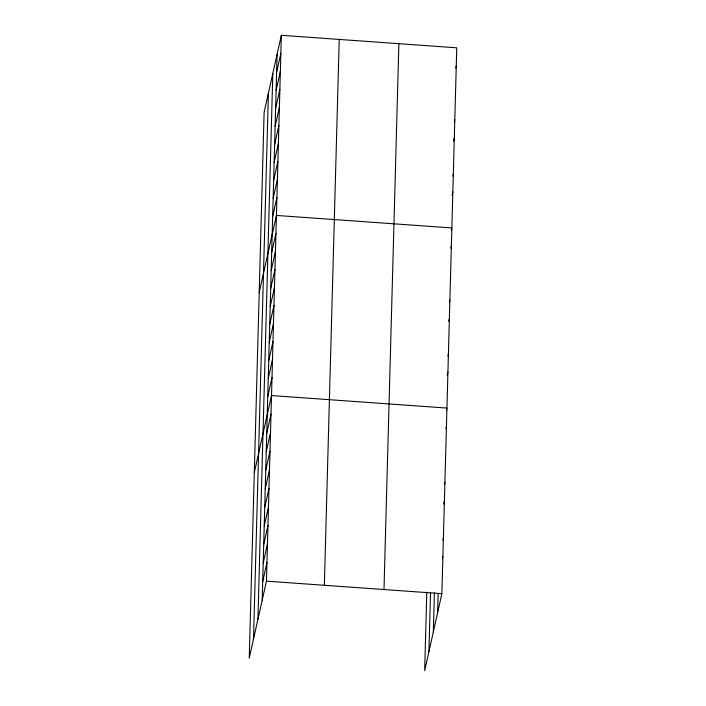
<?xml version="1.0" encoding="UTF-8"?>
<svg xmlns="http://www.w3.org/2000/svg" width="706" height="706" viewBox="0 0 706 706"><rect width="100%" height="100%" fill="white"/><g stroke="black" fill="none" stroke-linecap="round" stroke-linejoin="round"><path stroke-width="1.06" d="M253.507 639.062L268.404 93.201M257.919 619.356L272.807 73.495M262.191 600.224L277.079 54.371M281.341 35.3L264.123 112.333L249.236 658.186L266.453 581.153L281.341 35.3L456.764 47.814L441.877 593.667L424.659 670.7L426.803 592.096M324.345 585.283L339.233 39.43M383.985 589.536L398.872 43.684M428.93 651.576L430.536 592.625M433.334 631.87L434.411 592.563M437.614 612.746L438.117 594.187M276.593 72.383L280.856 53.312M276.099 90.394L280.361 71.324M275.605 108.415L279.867 89.335M275.111 126.427L279.382 107.356M274.625 144.439L278.888 125.368M274.131 162.451L278.393 143.38M273.637 180.462L277.908 161.392M273.151 198.474L277.414 179.403M272.657 216.495L276.92 197.415M259.208 292.46L276.434 215.436L451.849 227.95L451.381 230.068M271.678 252.519L275.94 233.448M271.183 270.53L275.446 251.46M270.689 288.542L274.952 269.471M270.204 306.554L274.466 287.483M269.71 324.566L273.972 305.495M269.215 342.586L273.478 323.507M268.73 360.598L272.993 341.527M268.236 378.61L272.498 359.539M267.742 396.622L272.004 377.551M254.301 472.596L271.519 395.563L446.933 408.077L446.466 410.195M266.744 433.193L271.007 414.122M266.241 451.752L270.504 432.681M265.738 470.311L270.001 451.24M265.227 488.87L269.489 469.799M264.724 507.429L268.986 488.358M264.22 525.988L268.483 506.917M263.709 544.547L267.971 525.476M263.206 563.106L267.468 544.035M262.694 581.665L266.956 562.594M455.802 67.953L456.27 65.826M454.329 121.988L454.796 119.87M453.596 141.059L454.311 137.882M452.855 176.023L453.323 173.905M452.122 195.103L452.837 191.917M450.887 248.08L451.363 245.962M449.413 302.124L449.881 299.997M448.681 321.195L449.157 319.077M447.939 356.159L448.407 354.041M447.207 375.23L447.922 372.053M445.954 428.754L446.43 426.636M444.436 484.44L444.912 482.313M443.695 504.058L444.409 500.872M442.918 540.116L443.394 537.99M442.415 558.675L442.891 556.549M266.453 581.153L441.877 593.667"/></g></svg>
